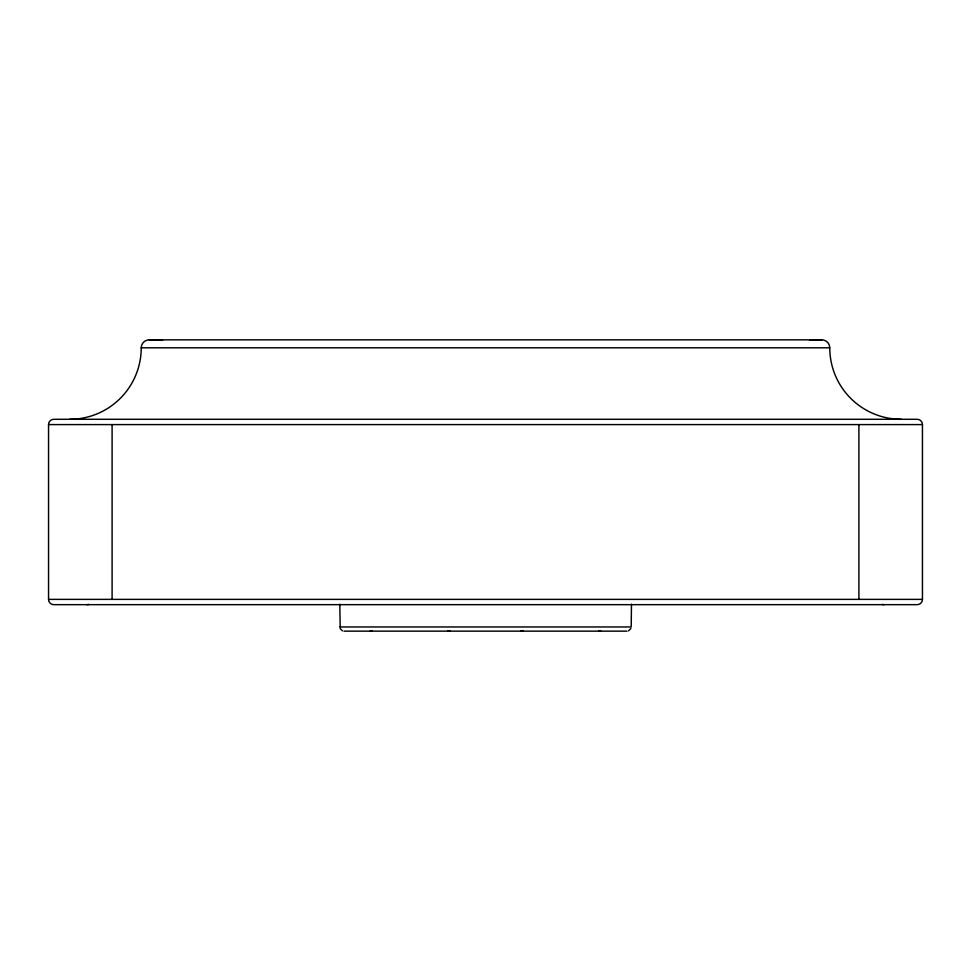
<?xml version="1.0" encoding="UTF-8"?>
<svg xmlns="http://www.w3.org/2000/svg" width="971" height="971" viewBox="0 0 971 971"><rect width="100%" height="100%" fill="white"/><g stroke="black" fill="none" stroke-linecap="round" stroke-linejoin="round"><path stroke-width="1.46" d="M631.478 604.217L631.199 626.963L339.801 626.963M630.883 628.504L628.516 630.859M371.99 630.677L370.085 631.15M448.25 631.15L450.143 630.652A4.236 4.236 0 0 1 448.165 631.15L448.165 630.677M69.73 419.29A71.502 71.502 0 0 0 141.232 347.8A7.95 7.95 0 0 1 149.182 339.85L821.818 339.85A7.95 7.95 0 0 1 829.768 347.8A71.502 71.502 0 0 0 901.27 419.29M141.232 347.8L829.768 347.8M48.55 424.594L922.45 424.594L922.45 599.374A5.292 5.292 0 0 1 917.158 604.666L53.878 604.666A5.292 5.292 0 0 1 48.55 599.374L48.55 424.594A5.292 5.292 0 0 1 53.842 419.29L917.122 419.29A5.292 5.292 0 0 1 922.45 424.594M48.55 599.374L922.45 599.374M344.037 631.15L626.963 631.15M600.915 631.15L599.058 630.701M522.799 631.15L522.75 631.15A4.236 4.236 0 0 1 520.893 630.677L522.835 630.677M342.484 630.859L340.117 628.504M339.801 604.217L340.19 626.963M858.898 424.594L858.898 599.374M112.102 424.594L112.102 599.374M809.935 340.202A199.723 199.723 0 0 1 821.818 339.85M149.182 339.85A199.723 199.723 0 0 1 162.545 340.299M88.689 604.423A5.292 5.292 0 0 1 87.099 604.666M883.901 604.666A5.292 5.292 0 0 1 882.311 604.423"/></g></svg>
